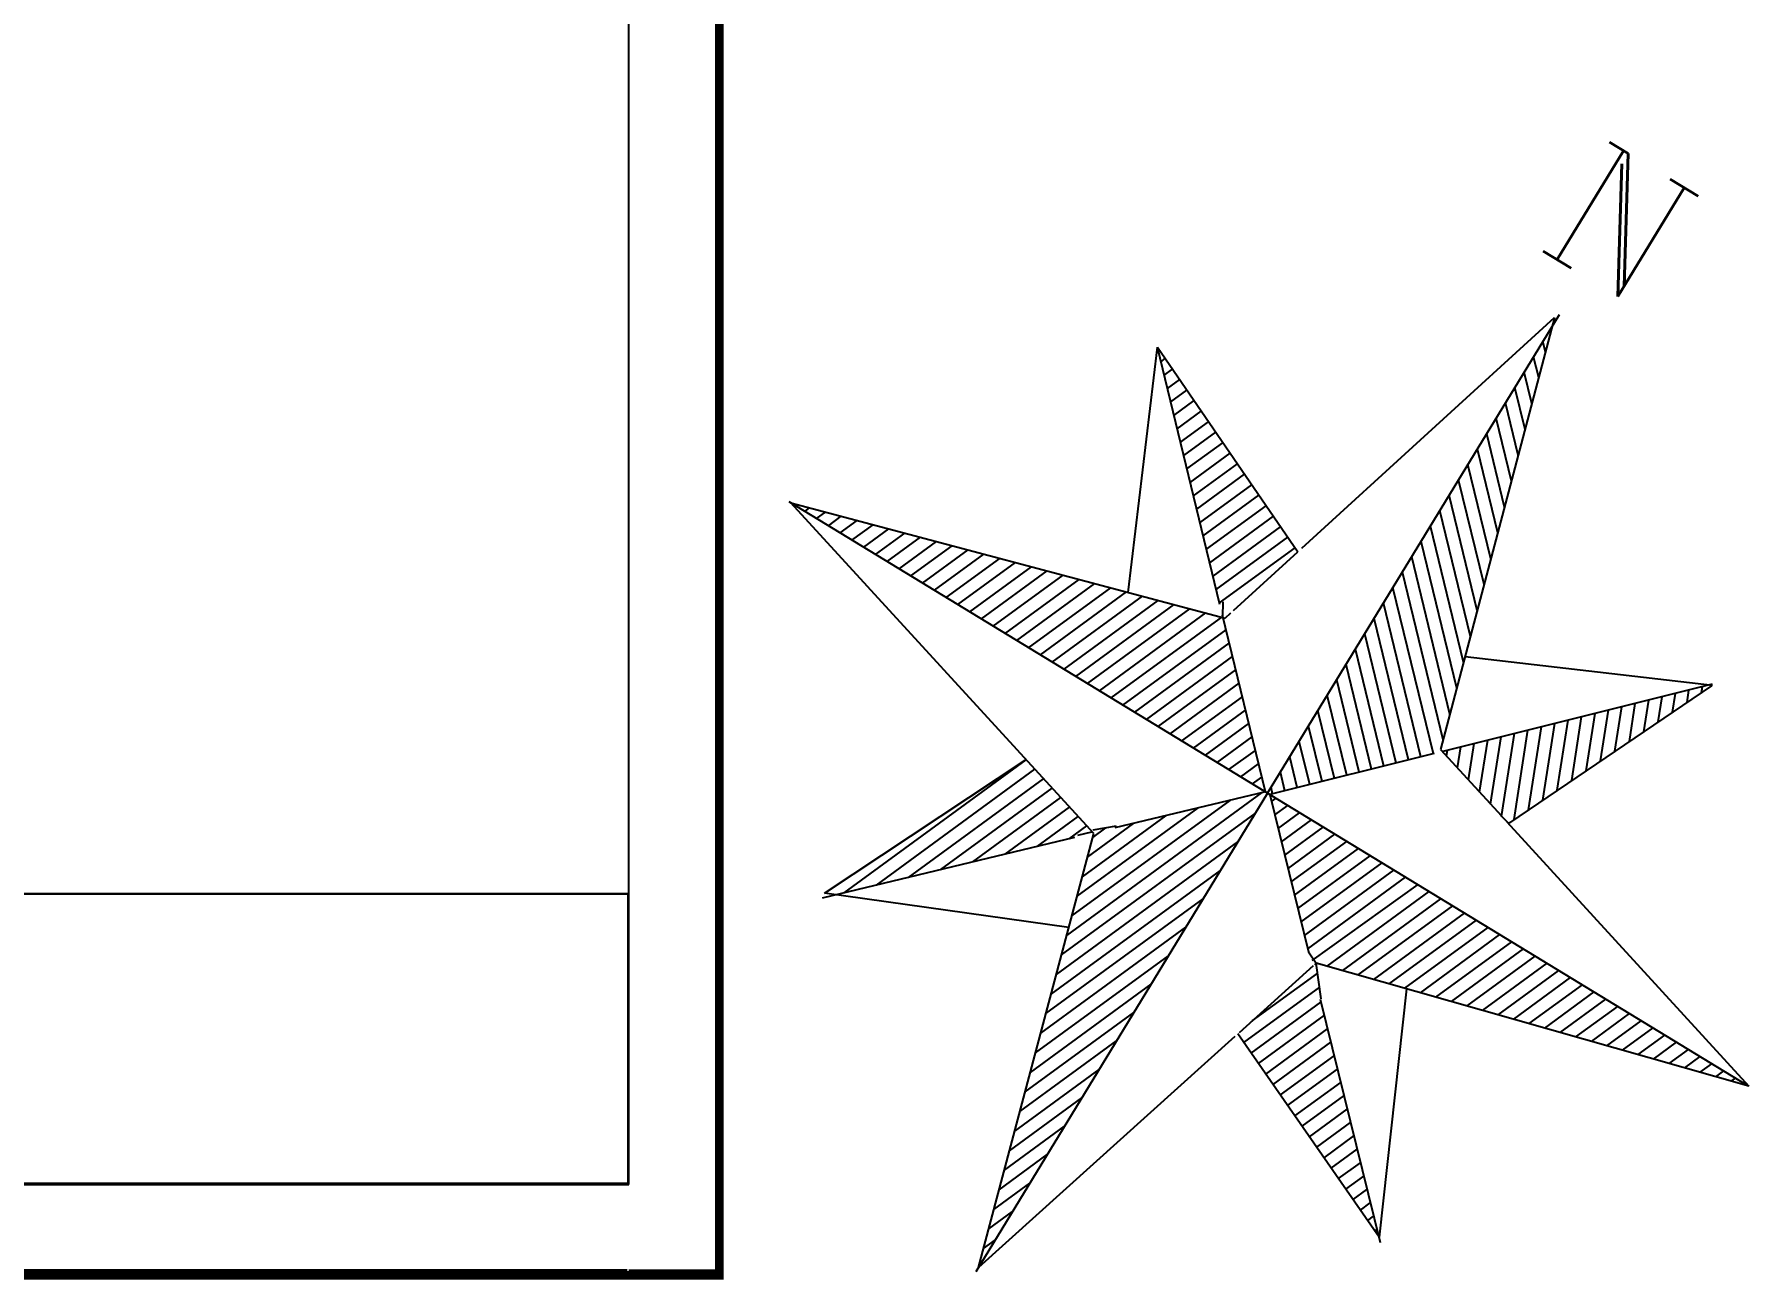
# Model space of a CAD drawing. Header units: millimetres. Extents: x 3191 to 879702, y -27549 to 222194.
# Drawn here: x 767679 to 787554, y -7565 to 6880 of the extents above; entities that cross this region are included whole.
import ezdxf
from ezdxf.enums import TextEntityAlignment as Align

# ---------------------------------------------------------------- set-up
doc = ezdxf.new("R2010")
doc.units = ezdxf.units.MM
doc.header["$MEASUREMENT"] = 0
doc.layers.add('Forklift-Forkliftway', color=30, linetype='Continuous')
doc.layers.add('Worker-Walkway', color=8, linetype='Continuous')
doc.styles.add('COMPLEX', font='complex', dxfattribs={"width": 1.2, "height": 1})

# ---------------------------------------------------------------- blocks, each defined once
blk = doc.blocks.new('*X97')
at = {"color": 0}
for p, q in [((700, 421.471), (699.997, 421.474)), ((700.297, 420.468), (700, 420.764)), ((700.596, 419.461), (700, 420.057)), ((700.896, 418.454), (700, 419.35)), ((701.195, 417.448), (700, 418.643)), ((701.495, 416.441), (700, 417.936)), ((701.795, 415.434), (700, 417.229)), ((702.094, 414.427), (700, 416.522)), ((702.394, 413.421), (700, 415.815)), ((702.693, 412.414), (700, 415.107)), ((702.993, 411.407), (700, 414.4)), ((703.293, 410.4), (700, 413.693)), ((703.592, 409.394), (700, 412.986)), ((703.892, 408.387), (700, 412.279)), ((704.192, 407.38), (700, 411.572)), ((704.491, 406.374), (700, 410.865)), ((704.791, 405.367), (700, 410.158)), ((704.747, 404.703), (700, 409.451)), ((704.396, 404.348), (700, 408.743)), ((704.044, 403.992), (700, 408.036)), ((703.693, 403.636), (700, 407.329)), ((703.342, 403.281), (700, 406.622)), ((702.99, 402.925), (700, 405.915)), ((702.639, 402.569), (700, 405.208)), ((702.287, 402.214), (700, 404.501)), ((701.936, 401.858), (700, 403.794)), ((701.584, 401.502), (700, 403.087)), ((701.233, 401.147), (700, 402.379)), ((700.881, 400.791), (700, 401.672)), ((700.53, 400.435), (700, 400.965)), ((700.179, 400.08), (700, 400.258))]:
    blk.add_line(p, q, dxfattribs=at)
blk = doc.blocks.new('*X98')
at = {"color": 0}
for p, q in [((712.483, 412.225), (712.393, 412.441)), ((711.915, 410.982), (711.631, 411.669)), ((712.199, 411.603), (712.012, 412.055)), ((711.632, 410.36), (711.249, 411.284)), ((711.064, 409.118), (710.487, 410.512)), ((711.348, 409.739), (710.868, 410.898)), ((710.496, 407.875), (709.724, 409.74)), ((710.78, 408.496), (710.105, 410.126)), ((709.929, 406.632), (708.961, 408.968)), ((710.213, 407.253), (709.343, 409.354)), ((709.645, 406.011), (708.58, 408.582)), ((709.077, 404.768), (707.817, 407.81)), ((709.361, 405.389), (708.199, 408.196)), ((708.794, 404.146), (707.436, 407.424)), ((707.079, 404.367), (706.292, 406.266)), ((707.694, 404.188), (706.673, 406.652)), ((706.463, 404.546), (705.91, 405.88)), ((705.233, 404.903), (705.148, 405.109)), ((705.848, 404.724), (705.529, 405.495))]:
    blk.add_line(p, q, dxfattribs=at)
blk = doc.blocks.new('*X99')
at = {"color": 0}
for p, q in [((712.483, 412.225), (712.393, 412.441)), ((711.915, 410.982), (711.631, 411.669)), ((712.199, 411.603), (712.012, 412.055)), ((711.632, 410.36), (711.249, 411.284)), ((711.064, 409.118), (710.487, 410.512)), ((711.348, 409.739), (710.868, 410.898)), ((710.496, 407.875), (709.724, 409.74)), ((710.78, 408.496), (710.105, 410.126)), ((709.929, 406.632), (708.961, 408.968)), ((710.213, 407.253), (709.343, 409.354)), ((709.645, 406.011), (708.58, 408.582)), ((709.077, 404.768), (707.817, 407.81)), ((709.361, 405.389), (708.199, 408.196)), ((708.315, 403.996), (707.055, 407.038)), ((708.794, 404.146), (707.436, 407.424)), ((707.079, 404.367), (706.292, 406.266)), ((707.694, 404.188), (706.673, 406.652)), ((706.463, 404.546), (705.91, 405.88)), ((705.233, 404.903), (705.148, 405.109)), ((705.848, 404.724), (705.529, 405.495))]:
    blk.add_line(p, q, dxfattribs=at)
blk = doc.blocks.new('*X100')
at = {"color": 0}
for p, q in [((700.303, 399.798), (700.387, 400)), ((700.687, 399.417), (700.928, 400)), ((701.07, 399.036), (701.47, 400)), ((701.453, 398.655), (702.011, 400)), ((701.837, 398.273), (702.552, 400)), ((702.22, 397.892), (703.093, 400)), ((702.603, 397.511), (703.634, 400)), ((702.987, 397.13), (704.176, 400)), ((703.37, 396.749), (704.717, 400)), ((703.754, 396.368), (705.258, 400)), ((704.137, 395.987), (705.799, 400)), ((704.52, 395.606), (706.34, 400)), ((705.525, 395.417), (707.423, 400)), ((706.136, 395.586), (707.964, 400)), ((706.747, 395.755), (708.505, 400)), ((707.358, 395.924), (709.046, 400)), ((707.969, 396.093), (709.588, 400)), ((708.58, 396.262), (710.129, 400)), ((709.192, 396.431), (710.67, 400)), ((709.803, 396.6), (711.211, 400)), ((710.414, 396.769), (711.752, 400)), ((711.025, 396.938), (712.293, 400)), ((711.636, 397.107), (712.835, 400)), ((712.248, 397.276), (713.376, 400)), ((712.859, 397.445), (713.917, 400)), ((713.47, 397.614), (714.458, 400)), ((714.081, 397.783), (714.999, 400)), ((714.692, 397.952), (715.541, 400)), ((715.304, 398.121), (716.082, 400)), ((715.915, 398.29), (716.623, 400)), ((716.526, 398.459), (717.164, 400)), ((717.137, 398.628), (717.705, 400)), ((717.748, 398.797), (718.247, 400)), ((718.359, 398.966), (718.788, 400)), ((718.971, 399.135), (719.329, 400)), ((719.582, 399.304), (719.87, 400)), ((720.193, 399.473), (720.411, 400)), ((720.804, 399.642), (720.953, 400)), ((721.415, 399.811), (721.494, 400))]:
    blk.add_line(p, q, dxfattribs=at)
blk = doc.blocks.new('*X101')
at = {"color": 0}
for p, q in [((704.133, 392.058), (705.35, 394.995)), ((704.3, 391.156), (705.709, 394.556)), ((704.758, 390.953), (706.054, 394.081)), ((705.215, 390.751), (706.437, 393.7)), ((705.673, 390.549), (706.82, 393.319)), ((706.13, 390.347), (707.204, 392.938)), ((706.588, 390.145), (707.587, 392.557)), ((707.045, 389.943), (707.97, 392.176)), ((707.503, 389.741), (708.354, 391.795)), ((707.96, 389.539), (708.737, 391.414)), ((708.418, 389.336), (709.12, 391.033)), ((708.875, 389.134), (709.504, 390.652)), ((709.333, 388.932), (709.887, 390.271)), ((709.79, 388.73), (710.27, 389.889)), ((710.248, 388.528), (710.654, 389.508)), ((710.705, 388.326), (711.037, 389.127)), ((711.162, 388.124), (711.42, 388.746)), ((711.62, 387.921), (711.804, 388.365)), ((712.077, 387.719), (712.187, 387.984)), ((712.535, 387.517), (712.57, 387.603))]:
    blk.add_line(p, q, dxfattribs=at)
blk = doc.blocks.new('*X102')
at = {"color": 0}
for p, q in [((696.173, 391.134), (699.808, 399.909)), ((695.948, 391.896), (698.888, 398.994)), ((696.399, 390.372), (700, 399.065)), ((695.722, 392.658), (697.968, 398.08)), ((696.624, 389.609), (700, 397.759)), ((695.497, 393.42), (697.048, 397.165)), ((695.271, 394.182), (696.128, 396.251)), ((696.85, 388.847), (700, 396.452)), ((695.046, 394.945), (695.29, 395.535)), ((697.075, 388.085), (700, 395.146)), ((697.301, 387.323), (700, 393.839)), ((697.526, 386.561), (700, 392.532)), ((697.752, 385.799), (700, 391.226)), ((697.977, 385.036), (700, 389.919)), ((698.203, 384.274), (700, 388.613)), ((698.428, 383.512), (700, 387.306)), ((698.654, 382.75), (700, 386)), ((698.879, 381.988), (700, 384.693)), ((699.105, 381.226), (700, 383.387)), ((699.33, 380.463), (700, 382.08)), ((699.556, 379.701), (700, 380.773)), ((699.781, 378.939), (700, 379.467))]:
    blk.add_line(p, q, dxfattribs=at)
blk = doc.blocks.new('*X103')
at = {"color": 0}
for p, q in [((687.848, 388.021), (691.233, 396.192)), ((688.768, 388.935), (691.716, 396.052)), ((689.688, 389.849), (692.2, 395.912)), ((690.608, 390.764), (692.683, 395.772)), ((691.528, 391.678), (693.166, 395.632)), ((692.448, 392.593), (693.649, 395.492)), ((693.368, 393.507), (694.132, 395.352)), ((694.288, 394.422), (694.615, 395.212))]:
    blk.add_line(p, q, dxfattribs=at)
blk = doc.blocks.new('*X104')
at = {"color": 0}
for p, q in [((692.81, 400), (694.887, 405.013)), ((691.187, 400), (693.015, 404.413)), ((691.728, 400), (693.631, 404.595)), ((692.269, 400), (694.248, 404.778)), ((693.352, 400), (695.27, 404.63)), ((693.893, 400), (695.652, 404.248)), ((689.022, 400), (690.547, 403.683)), ((689.563, 400), (691.164, 403.865)), ((690.104, 400), (691.781, 404.048)), ((690.646, 400), (692.398, 404.23)), ((694.434, 400), (696.035, 403.865)), ((686.857, 400), (688.08, 402.953)), ((687.398, 400), (688.697, 403.135)), ((687.94, 400), (689.314, 403.318)), ((688.481, 400), (689.931, 403.5)), ((694.975, 400), (696.418, 403.482)), ((695.516, 400), (696.8, 403.1)), ((684.692, 400), (685.613, 402.223)), ((685.234, 400), (686.23, 402.405)), ((685.775, 400), (686.847, 402.588)), ((686.316, 400), (687.464, 402.77)), ((696.058, 400), (697.183, 402.717)), ((696.599, 400), (697.566, 402.334)), ((683.069, 400), (683.763, 401.675)), ((683.61, 400), (684.38, 401.858)), ((684.151, 400), (684.996, 402.04)), ((697.14, 400), (697.948, 401.952)), ((697.681, 400), (698.331, 401.569)), ((680.904, 400), (681.296, 400.945)), ((681.445, 400), (681.913, 401.128)), ((681.987, 400), (682.529, 401.31)), ((682.528, 400), (683.146, 401.493)), ((698.222, 400), (698.714, 401.186)), ((678.739, 400), (678.829, 400.216)), ((679.281, 400), (679.445, 400.398)), ((679.822, 400), (680.062, 400.581)), ((680.363, 400), (680.679, 400.763)), ((698.764, 400), (699.096, 400.804)), ((699.305, 400), (699.479, 400.421)), ((678.198, 400), (678.212, 400.033)), ((699.846, 400), (699.862, 400.038))]:
    blk.add_line(p, q, dxfattribs=at)
blk = doc.blocks.new('*X105')
at = {"color": 0}
for p, q in [((687.233, 412.667), (687.24, 412.682)), ((687.616, 412.284), (687.696, 412.477)), ((687.999, 411.901), (688.152, 412.272)), ((688.381, 411.519), (688.608, 412.067)), ((688.764, 411.136), (689.065, 411.862)), ((689.147, 410.753), (689.521, 411.657)), ((689.529, 410.371), (689.977, 411.451)), ((689.912, 409.988), (690.433, 411.246)), ((690.295, 409.605), (690.889, 411.041)), ((690.677, 409.223), (691.346, 410.836)), ((691.06, 408.84), (691.802, 410.631)), ((691.443, 408.457), (692.258, 410.426)), ((691.825, 408.075), (692.714, 410.221)), ((692.208, 407.692), (693.171, 410.016)), ((692.591, 407.309), (693.627, 409.81)), ((692.973, 406.927), (694.083, 409.605)), ((693.356, 406.544), (694.539, 409.4)), ((693.739, 406.161), (694.996, 409.195)), ((694.122, 405.778), (695.452, 408.99)), ((694.504, 405.396), (695.908, 408.785))]:
    blk.add_line(p, q, dxfattribs=at)

msp = doc.modelspace()

# ---------------------------------------------------------------- linework, layer by layer
at = {"color": 0}
for p, q in [((781976.71247, -1921.8281), (785358.70332, 3629.8156)), ((782374.00862, 921.32028), (785302.72321, 3594.71879)), ((785302.72321, 3594.71879), (783981.84922, -1413.35249)), ((780359.7256, 406.91313), (780698.99632, 3250.68817)), ((780698.99632, 3250.68817), (782326.29479, 877.76599)), ((781423.85761, 266.04208), (780698.99632, 3250.68817)), ((776425.06878, 1460.16276), (787528.35617, -5303.81895)), ((779961.71367, -2389.69627), (776450.30352, 1444.79007)), ((776450.30352, 1444.79007), (781483.60955, 108.54339)), ((781581.37886, 197.78948), (782325.99691, 877.49408)), ((781458.37481, 123.91608), (781459.53401, 296.20785)), ((781951.47773, -1906.45541), (781453.44378, 144.21979)), ((781483.60955, 108.54339), (781549.08007, 168.3064)), ((784266.02262, -335.91386), (787133.85605, -669.34668)), ((787131.2542, -658.90646), (784008.65564, -1437.10126)), ((787121.76452, -677.53478), (784778.98581, -2264.00823)), ((776840.45221, -3083.23259), (779176.44916, -1532.18151)), ((783907.89533, -1462.21212), (782001.94722, -1937.20078)), ((783981.84922, -1413.35249), (784688.53842, -2186.14475)), ((781976.71247, -1921.8281), (778594.72162, -7473.47179)), ((781976.71247, -1921.8281), (778594.72162, -7473.47179)), ((781951.47773, -1906.45541), (780204.10053, -2325.27654)), ((782001.94722, -1937.20078), (782451.1263, -3763.21011)), ((779936.47893, -2374.32359), (779774.04921, -2413.77182)), ((780220.73094, -2305.28918), (779951.85161, -2349.08884)), ((784686.10366, -2188.37125), (784771.66995, -2275.09673)), ((784751.5482, -2255.04841), (787553.59091, -5319.19163)), ((784778.98581, -2264.00823), (784768.82191, -2270.89098)), ((779736.96177, -2437.24297), (776810.87681, -3138.58336)), ((778625.46699, -7423.0023), (779961.71367, -2389.69627)), ((779672.80889, -3477.92809), (776840.45221, -3083.23259)), ((783717.90981, -2982.54341), (782490.6987, -3861.12267)), ((782451.1263, -3763.21011), (782541.16819, -3891.86804)), ((782505.3831, -3924.13863), (781645.80294, -4699.29812)), ((782541.16819, -3891.86804), (782520.13984, -3910.83117)), ((787553.59091, -5319.19163), (782541.16819, -3891.86804)), ((782599.18135, -4307.80439), (782541.16819, -3891.86804)), ((782585.89475, -4311.07276), (783279.64161, -7131.30257)), ((783585.58695, -4189.27383), (783269.80131, -7069.10962)), ((781597.47461, -4742.88004), (778625.46699, -7423.0023)), ((783269.80131, -7069.10962), (781631.17467, -4712.48972))]:
    msp.add_line(p, q, dxfattribs=at)
at = {"const_width": 100}
msp.add_lwpolyline([(754035.94672, -7514.64375), (775620.85434, -7514.64375), (775620.85434, 35983.22732)], dxfattribs=at)
at = {"layer": 'Forklift-Forkliftway'}
for points in [[(738120.85462, -6449.31102), (774564.18255, -6449.31102), (774564.18255, -3089.31102), (766705.18274, -3089.31102)], [(766705.18274, -3089.31102), (774564.18255, -3089.31102), (774564.18255, -6449.31114), (738120.85462, -6449.31089)]]:
    msp.add_lwpolyline(points, dxfattribs=at)
at = {"layer": 'Worker-Walkway'}
for points in [[(774573.18263, -6458.31102), (774573.18263, 7321.00497)], [(755414.63181, -6458.31102), (774573.18263, -6458.31102)], [(774550.18251, -7455.31102), (754051.89602, -7455.31102)], [(775570.18263, -7456.31103), (774573.18263, -7456.31103)]]:
    msp.add_lwpolyline(points, dxfattribs=at)

# ---------------------------------------------------------------- block references
at = {"color": 0, "xscale": 295.4846481471694, "yscale": 295.4846481471694, "zscale": 295.4846481471694, "rotation": 328.6507575566577}
for name in ['*X97', '*X105', '*X104', '*X99', '*X98', '*X103', '*X102', '*X100', '*X101']:
    msp.add_blockref(name, (543842.76132, 4747.99552), dxfattribs=at)

# ---------------------------------------------------------------- texts
at = {"color": 0, "style": 'COMPLEX'}
msp.add_text('N', height=1477.42324, rotation=328.650757556, dxfattribs=at).set_placement((786070.1983, 4684.16422), align=Align.MIDDLE)

doc.saveas('drawing.dxf')
